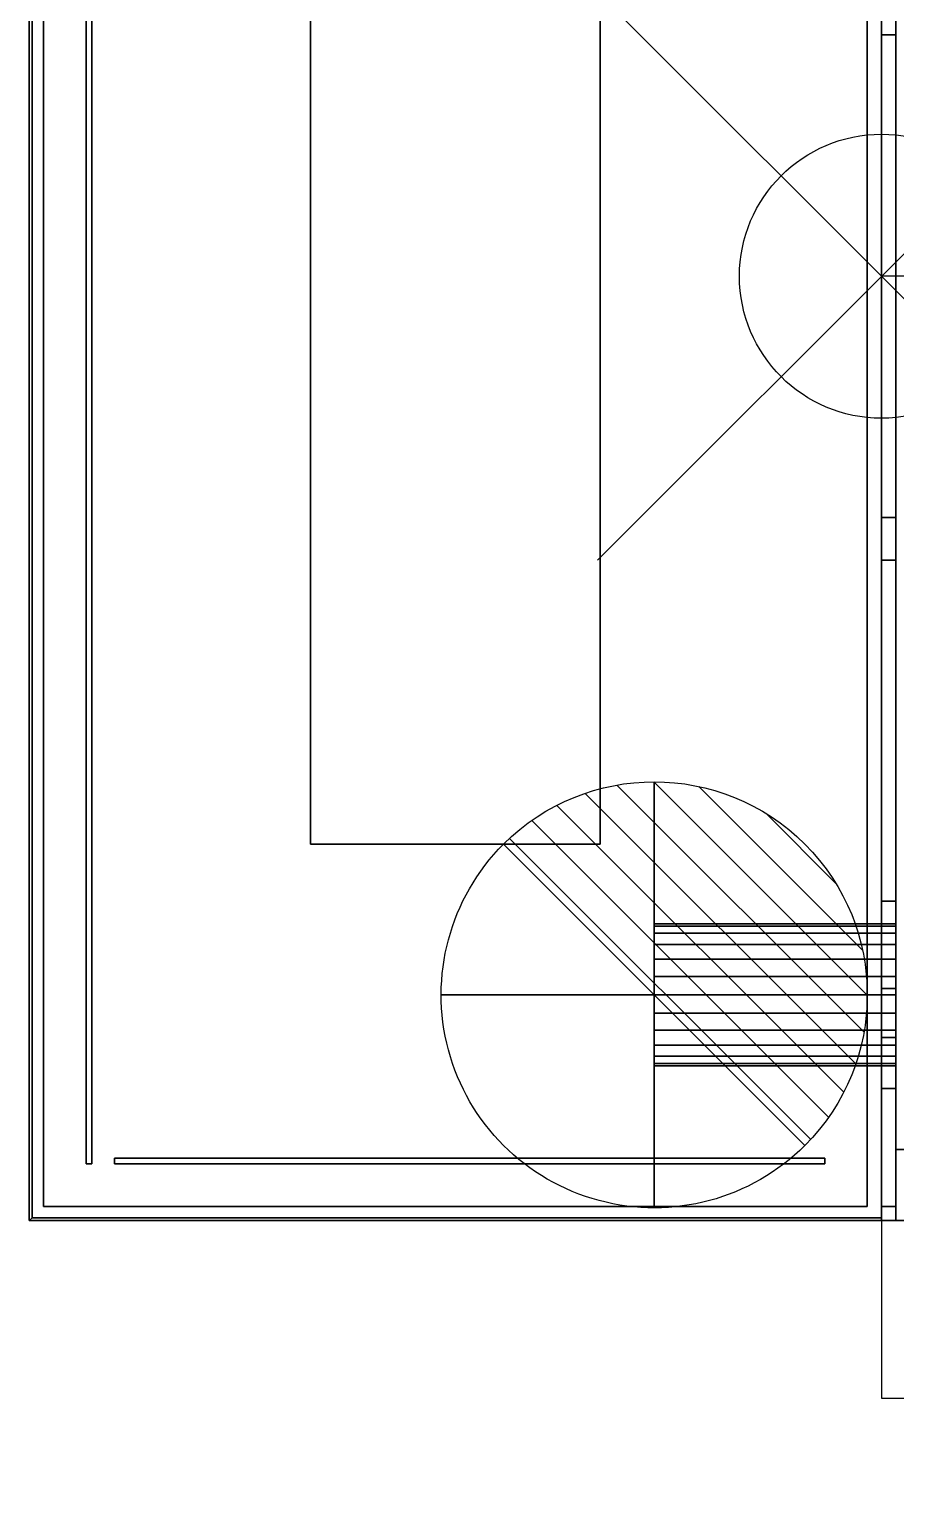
# Model space of a CAD drawing. Header units: millimetres. Extents: x 0 to 3205, y -1375 to 0.
# Drawn here: x 0 to 305, y -879 to -363 of the extents above; entities that cross this region are included whole.
import ezdxf

# ---------------------------------------------------------------- set-up
doc = ezdxf.new("R2010")
doc.units = ezdxf.units.MM
doc.header["$PDMODE"] = 35
doc.header["$PDSIZE"] = 100
for name, color, linetype in [('IQ_200_2D', 1, 'Continuous'), ('IQ_200_3D', 1, 'Continuous'), ('IQ_204_2D', 7, 'Continuous'), ('IQ_204_3D', 7, 'Continuous')]:
    doc.layers.add(name, color=color, linetype=linetype)
doc.layers.add('IQ_CON_DRAIN_INT', color=7, linetype='Continuous', lineweight=25)
doc.layers.add('IQ_CURTAIN_3D', color=7, linetype='Continuous', transparency=0.9)
doc.layers.add('IQ_INS_3D', color=3, linetype='Continuous', lineweight=25, plot=False)

# ---------------------------------------------------------------- blocks, each defined once
blk = doc.blocks.new('*X3')
at = {"color": 0}
for p, q in [((313.993, 2209.039), (321.505, 2216.552)), ((314.108, 2207.74), (322.804, 2216.436)), ((314.158, 2210.619), (319.926, 2216.386)), ((314.399, 2206.617), (323.928, 2216.145)), ((314.821, 2205.625), (324.919, 2215.723)), ((315.101, 2212.976), (317.568, 2215.443)), ((315.354, 2204.743), (325.801, 2215.191)), ((315.985, 2203.96), (326.584, 2214.559))]:
    blk.add_line(p, q, dxfattribs=at)
blk = doc.blocks.new('drain')
blk.add_line((-2.121, -2.121), (2.121, 2.121))
at = {"extrusion": (-1, 0, 0)}
blk.add_line((0, 2.121, -2.121), (0, -2.121, 2.121), dxfattribs=at)
at = {"extrusion": (0, -1, 0)}
blk.add_line((-2.121, 0, -2.121), (2.121, 0, 2.121), dxfattribs=at)
at = {"extrusion": (-1, 0, 0)}
for start, end in [(45, 225), (225, 45)]:
    blk.add_arc((0, 0), 3, start, end, dxfattribs=at)
for start, end in [(45, 225), (225, 45)]:
    blk.add_arc((0, 0), 3, start, end)
at = {"extrusion": (0, -1, 0)}
for start, end in [(45, 225), (225, 45)]:
    blk.add_arc((0, 0), 3, start, end, dxfattribs=at)
at = {"xscale": 0.4000000000000909, "yscale": 0.4000000000000909, "zscale": 0.4000000000000909}
blk.add_blockref('*X3', (-128.597, -883.621), dxfattribs=at)
at = {"extrusion": (-1, 0, 0), "xscale": 0.3999999999999773, "yscale": 0.3999999999999773, "zscale": 0.3999999999999773}
blk.add_blockref('*X3', (-128.597, -883.621), dxfattribs=at)
at = {"extrusion": (0, -1, 0), "xscale": 0.4000000000000909, "yscale": 0.4000000000000909, "zscale": 0.4000000000000909}
blk.add_blockref('*X3', (-128.597, -883.621), dxfattribs=at)

msp = doc.modelspace()

# ---------------------------------------------------------------- linework, layer by layer
at = {"layer": 'IQ_200_2D'}
msp.add_lwpolyline([(3200, -50), (300, -50), (300, -845), (1507, -845), (1507, -879), (1993, -879), (1993, -845), (3200, -845), (3200, -50)], dxfattribs=at)
msp.add_lwpolyline([(300, -117.5), (0, -117.5), (0, -782.5), (300, -782.5)], close=True, dxfattribs=at)
at = {"layer": 'IQ_200_3D'}
for points in [[(305, -50, 1785), (300, -50, 1785), (300, -782.5, 1785), (305, -782.5, 1785)], [(2635, -50, 1785), (305, -50, 1785), (305, -782.5, 1785), (2635, -782.5, 1785)], [(305, -55, 656), (300, -55, 656), (300, -777.5, 656), (305, -777.5, 656)], [(305, -777.5, 658), (300, -777.5, 658), (300, -55, 658), (305, -55, 658)], [(0, -117.5, 1785), (0, -117.5, 1493.97), (0, -782.5, 1493.97), (0, -782.5, 1785)], [(0.97, -118.47, 1493), (0.97, -781.53, 1493), (0, -782.5, 1493.97), (0, -117.5, 1493.97)], [(0, -782.5, 1365), (0, -782.5, 1492.03), (0, -117.5, 1492.03), (0, -117.5, 1365)], [(0, -117.5, 1492.03), (0, -782.5, 1492.03), (0.97, -781.53, 1493), (0.97, -118.47, 1493)], [(2635, -757.5, 1443), (305, -757.5, 1443), (305, -117.5, 1443), (2635, -117.5, 1443)], [(2635, -117.5, 708), (305, -117.5, 708), (305, -757.5, 708), (2635, -757.5, 708)], [(2635, -782.5, 150), (305, -782.5, 150), (305, -117.5, 150), (2635, -117.5, 150)], [(5, -777.5, 1493), (5, -777.5, 1365), (5, -122.5, 1365), (5, -122.5, 1493)], [(295, -122.5, 1493), (295, -122.5, 1365), (295, -777.5, 1365), (295, -777.5, 1493)], [(305, -199.2, 805.74), (300, -199.2, 805.74), (300, -700.8, 805.74), (305, -700.8, 805.74)], [(305, -700.8, 1374.84), (300, -700.8, 1374.84), (300, -199.2, 1374.84), (305, -199.2, 1374.84)], [(99, -650, 1785), (99, -650, 1493), (99, -250, 1493), (99, -250, 1785)], [(201, -250, 1785), (201, -250, 1493), (201, -650, 1493), (201, -650, 1785)], [(305, -535, 210), (300, -535, 210), (300, -365, 210), (305, -365, 210)], [(305, -670, 150), (300, -670, 150), (300, -550, 150), (305, -550, 150)], [(305, -550, 150), (300, -550, 150), (300, -550, 195), (305, -550, 195)], [(201, -650, 1785), (201, -650, 1493), (99, -650, 1493), (99, -650, 1785)], [(305, -670, 185), (300, -670, 185), (300, -670, 150), (305, -670, 150)], [(305, -718, 822.94), (300, -718, 822.94), (300, -718, 1357.64), (305, -718, 1357.64)], [(305, -736, 150), (300, -736, 150), (300, -736, 185), (305, -736, 185)], [(305, -782.5, 150), (300, -782.5, 150), (300, -736, 150), (305, -736, 150)], [(2635, -757.5, 708), (305, -757.5, 708), (305, -757.5, 1443), (2635, -757.5, 1443)], [(295, -777.5, 1493), (295, -777.5, 1365), (5, -777.5, 1365), (5, -777.5, 1493)], [(0.97, -781.53, 1493), (300, -781.53, 1493), (300, -782.5, 1493.97), (0, -782.5, 1493.97)], [(0, -782.5, 1492.03), (300, -782.5, 1492.03), (300, -781.53, 1493), (0.97, -781.53, 1493)], [(0, -782.5, 1785), (0, -782.5, 1493.97), (300, -782.5, 1493.97), (300, -782.5, 1785)], [(300, -782.5, 1365), (300, -782.5, 1492.03), (0, -782.5, 1492.03), (0, -782.5, 1365)], [(305, -782.5, 651), (300, -782.5, 651), (300, -782.5, 150), (305, -782.5, 150)], [(305, -782.5, 1785), (300, -782.5, 1785), (300, -782.5, 663), (305, -782.5, 663)], [(2635, -782.5, 1785), (305, -782.5, 1785), (305, -782.5, 150), (2635, -782.5, 150)]]:
    msp.add_3dface(points, dxfattribs=at)
for points, invisible_edges in [([(300, -50, 1785), (300, -194.75, 1374.26), (300, -199.2, 1374.84), (300, -782.5, 1785)], 5), ([(305, -117.5, 708), (305, -50, 188), (305, -117.5, 188), (305, -757.5, 708)], 5), ([(305, -117.5, 1443), (305, -757.5, 1443), (305, -782.5, 1785), (305, -50, 1785)], 10), ([(305, -199.2, 1374.84), (305, -194.75, 1374.26), (305, -50, 1785), (305, -782.5, 1785)], 10), ([(300, -55, 656), (300, -361.12, 209.49), (300, -365, 210), (300, -777.5, 656)], 5), ([(300, -199.2, 805.74), (300, -195.38, 806.17), (300, -55, 658), (300, -777.5, 658)], 10), ([(305, -365, 210), (305, -361.12, 209.49), (305, -55, 656), (305, -777.5, 656)], 10), ([(305, -55, 658), (305, -195.38, 806.17), (305, -199.2, 805.74), (305, -777.5, 658)], 5), ([(0, -782.5, 1785), (99, -650, 1785), (99, -250, 1785), (0, -117.5, 1785)], 5), ([(0, -782.5, 1365), (0, -117.5, 1365), (5, -122.5, 1365), (5, -777.5, 1365)], 10), ([(0.97, -781.53, 1493), (0.97, -118.47, 1493), (99, -250, 1493), (99, -650, 1493)], 10), ([(0.97, -781.53, 1493), (5, -777.5, 1493), (5, -122.5, 1493), (0.97, -118.47, 1493)], 5), ([(300, -782.5, 1785), (300, -117.5, 1785), (201, -250, 1785), (201, -650, 1785)], 10), ([(300, -781.53, 1493), (201, -650, 1493), (201, -250, 1493), (300, -118.47, 1493)], 5), ([(300, -782.5, 1365), (295, -777.5, 1365), (295, -122.5, 1365), (300, -117.5, 1365)], 5), ([(300, -781.53, 1493), (300, -118.47, 1493), (295, -122.5, 1493), (295, -777.5, 1493)], 10), ([(300, -117.5, 1493.97), (300, -117.5, 1785), (300, -782.5, 1785), (300, -118.47, 1493)], 4), ([(300, -117.5, 1492.03), (300, -118.47, 1493), (300, -781.53, 1493), (300, -117.5, 1365)], 4), ([(300, -117.5, 1365), (300, -781.53, 1493), (300, -782.5, 1492.03), (300, -782.5, 1365)], 1), ([(300, -118.47, 1493), (300, -782.5, 1785), (300, -782.5, 1493.97), (300, -781.53, 1493)], 1), ([(305, -782.5, 150), (305, -757.5, 708), (305, -117.5, 188), (305, -117.5, 150)], 3), ([(300, -777.5, 658), (300, -700.8, 805.74), (300, -199.2, 805.74)], 13), ([(300, -700.8, 1374.84), (300, -705.25, 1374.26), (300, -782.5, 1785), (300, -199.2, 1374.84)], 6), ([(305, -782.5, 1785), (305, -705.25, 1374.26), (305, -700.8, 1374.84), (305, -199.2, 1374.84)], 9), ([(305, -700.8, 805.74), (305, -705.25, 806.33), (305, -777.5, 658), (305, -199.2, 805.74)], 6), ([(305, -361.12, 209.49), (305, -365, 210), (300, -365, 210), (300, -361.12, 209.49)], 8), ([(300, -535, 210), (300, -777.5, 656), (300, -365, 210)], 3), ([(305, -777.5, 656), (305, -535, 210), (305, -365, 210)], 13), ([(305, -535, 210), (305, -538.88, 209.49), (300, -538.88, 209.49), (300, -535, 210)], 2), ([(300, -535, 210), (300, -538.88, 209.49), (300, -777.5, 656)], 14), ([(305, -538.88, 209.49), (305, -535, 210), (305, -777.5, 656), (305, -782.5, 651)], 14), ([(305, -538.88, 209.49), (305, -542.5, 207.99), (300, -542.5, 207.99), (300, -538.88, 209.49)], 10), ([(300, -686.5, 213.58), (300, -538.88, 209.49), (300, -542.5, 207.99), (300, -679.67, 208.33)], 5), ([(300, -782.5, 651), (300, -778.79, 655.83), (300, -777.5, 656), (300, -538.88, 209.49)], 13), ([(300, -694.46, 216.88), (300, -703, 218), (300, -782.5, 651), (300, -538.88, 209.49)], 14), ([(300, -538.88, 209.49), (300, -686.5, 213.58), (300, -694.46, 216.88)], 13), ([(305, -686.5, 213.58), (305, -542.5, 207.99), (305, -538.88, 209.49), (305, -694.46, 216.88)], 5), ([(305, -782.5, 651), (305, -703, 218), (305, -694.46, 216.88), (305, -538.88, 209.49)], 13), ([(300, -545.61, 205.61), (300, -542.5, 207.99), (305, -542.5, 207.99), (305, -545.61, 205.61)], 10), ([(300, -679.67, 208.33), (300, -542.5, 207.99), (300, -545.61, 205.61)], 13), ([(300, -547.99, 202.5), (300, -545.61, 205.61), (305, -545.61, 205.61), (305, -547.99, 202.5)], 10), ([(300, -545.61, 205.61), (300, -547.99, 202.5), (300, -674.42, 201.5), (300, -679.67, 208.33)], 10), ([(305, -679.67, 208.33), (305, -545.61, 205.61), (305, -542.5, 207.99), (305, -686.5, 213.58)], 5), ([(305, -545.61, 205.61), (305, -679.67, 208.33), (305, -674.42, 201.5), (305, -547.99, 202.5)], 5), ([(305, -547.99, 202.5), (305, -549.49, 198.88), (300, -549.49, 198.88), (300, -547.99, 202.5)], 10), ([(300, -549.49, 198.88), (300, -671.13, 193.54), (300, -674.42, 201.5), (300, -547.99, 202.5)], 5), ([(305, -549.49, 198.88), (305, -550, 195), (300, -550, 195), (300, -549.49, 198.88)], 8), ([(300, -671.13, 193.54), (300, -549.49, 198.88), (300, -550, 195), (300, -670, 185)], 5), ([(300, -550, 150), (300, -670, 150), (300, -670, 185), (300, -550, 195)], 4), ([(305, -674.42, 201.5), (305, -671.13, 193.54), (305, -549.49, 198.88), (305, -547.99, 202.5)], 10), ([(305, -550, 195), (305, -549.49, 198.88), (305, -671.13, 193.54), (305, -670, 185)], 10), ([(305, -670, 185), (305, -670, 150), (305, -550, 150), (305, -550, 195)], 8), ([(201, -650, 1785), (99, -650, 1785), (0, -782.5, 1785), (300, -782.5, 1785)], 10), ([(0.97, -781.53, 1493), (99, -650, 1493), (201, -650, 1493), (300, -781.53, 1493)], 5), ([(305, -670, 185), (305, -671.13, 193.54), (300, -671.13, 193.54), (300, -670, 185)], 2), ([(305, -671.13, 193.54), (305, -674.42, 201.5), (300, -674.42, 201.5), (300, -671.13, 193.54)], 10), ([(305, -674.42, 201.5), (305, -679.67, 208.33), (300, -679.67, 208.33), (300, -674.42, 201.5)], 10), ([(305, -679.67, 208.33), (305, -686.5, 213.58), (300, -686.5, 213.58), (300, -679.67, 208.33)], 10), ([(305, -686.5, 213.58), (305, -694.46, 216.88), (300, -694.46, 216.88), (300, -686.5, 213.58)], 10), ([(300, -703, 218), (300, -694.46, 216.88), (305, -694.46, 216.88), (305, -703, 218)], 10), ([(305, -700.8, 1374.84), (305, -705.25, 1374.26), (300, -705.25, 1374.26), (300, -700.8, 1374.84)], 2), ([(305, -705.25, 806.33), (305, -700.8, 805.74), (300, -700.8, 805.74), (300, -705.25, 806.33)], 8), ([(300, -777.5, 658), (300, -782.5, 663), (300, -705.25, 806.33), (300, -700.8, 805.74)], 11), ([(300, -711.54, 216.88), (300, -703, 218), (305, -703, 218), (305, -711.54, 216.88)], 10), ([(300, -711.54, 216.88), (300, -782.5, 651), (300, -703, 218)], 3), ([(305, -705.25, 1374.26), (305, -709.4, 1372.54), (300, -709.4, 1372.54), (300, -705.25, 1374.26)], 10), ([(305, -709.4, 808.05), (305, -705.25, 806.33), (300, -705.25, 806.33), (300, -709.4, 808.05)], 10), ([(300, -709.4, 808.05), (300, -705.25, 806.33), (300, -782.5, 663)], 14), ([(300, -705.25, 1374.26), (300, -709.4, 1372.54), (300, -782.5, 1785)], 14), ([(305, -703, 218), (305, -782.5, 651), (305, -711.54, 216.88)], 3), ([(305, -709.4, 1372.54), (305, -705.25, 1374.26), (305, -782.5, 1785)], 14), ([(305, -705.25, 806.33), (305, -709.4, 808.05), (305, -782.5, 663), (305, -777.5, 658)], 14), ([(300, -712.96, 1369.8), (300, -709.4, 1372.54), (305, -709.4, 1372.54), (305, -712.96, 1369.8)], 10), ([(300, -709.4, 808.05), (300, -712.96, 810.78), (305, -712.96, 810.78), (305, -709.4, 808.05)], 10), ([(300, -709.4, 808.05), (300, -782.5, 663), (300, -712.96, 810.78)], 3), ([(300, -712.96, 1369.8), (300, -782.5, 1785), (300, -709.4, 1372.54)], 3), ([(305, -711.54, 216.88), (305, -719.5, 213.58), (300, -719.5, 213.58), (300, -711.54, 216.88)], 10), ([(300, -782.5, 651), (300, -711.54, 216.88), (300, -719.5, 213.58)], 13), ([(305, -782.5, 1785), (305, -712.96, 1369.8), (305, -709.4, 1372.54)], 13), ([(305, -712.96, 810.78), (305, -782.5, 663), (305, -709.4, 808.05)], 3), ([(305, -719.5, 213.58), (305, -711.54, 216.88), (305, -782.5, 651)], 14), ([(300, -715.69, 1366.24), (300, -712.96, 1369.8), (305, -712.96, 1369.8), (305, -715.69, 1366.24)], 10), ([(300, -712.96, 810.78), (300, -715.69, 814.34), (305, -715.69, 814.34), (305, -712.96, 810.78)], 10), ([(300, -712.96, 810.78), (300, -782.5, 663), (300, -715.69, 814.34)], 3), ([(300, -715.69, 1366.24), (300, -782.5, 1785), (300, -712.96, 1369.8)], 3), ([(305, -715.69, 1366.24), (305, -717.41, 1362.09), (300, -717.41, 1362.09), (300, -715.69, 1366.24)], 10), ([(305, -717.41, 818.49), (305, -715.69, 814.34), (300, -715.69, 814.34), (300, -717.41, 818.49)], 10), ([(300, -717.41, 818.49), (300, -715.69, 814.34), (300, -782.5, 663)], 14), ([(300, -782.5, 1785), (300, -715.69, 1366.24), (300, -717.41, 1362.09)], 13), ([(305, -712.96, 1369.8), (305, -782.5, 1785), (305, -715.69, 1366.24)], 3), ([(305, -782.5, 663), (305, -712.96, 810.78), (305, -715.69, 814.34)], 13), ([(305, -715.69, 814.34), (305, -717.41, 818.49), (305, -782.5, 663)], 14), ([(305, -717.41, 1362.09), (305, -715.69, 1366.24), (305, -782.5, 1785)], 14), ([(305, -717.41, 1362.09), (305, -718, 1357.64), (300, -718, 1357.64), (300, -717.41, 1362.09)], 8), ([(305, -718, 822.94), (305, -717.41, 818.49), (300, -717.41, 818.49), (300, -718, 822.94)], 2), ([(300, -718, 1357.64), (300, -782.5, 1785), (300, -717.41, 1362.09)], 3), ([(300, -718, 822.94), (300, -717.41, 818.49), (300, -782.5, 663), (300, -782.5, 1785)], 10), ([(300, -718, 1357.64), (300, -718, 822.94), (300, -782.5, 1785)], 14), ([(305, -719.5, 213.58), (305, -726.34, 208.33), (300, -726.34, 208.33), (300, -719.5, 213.58)], 10), ([(300, -782.5, 651), (300, -719.5, 213.58), (300, -726.34, 208.33)], 13), ([(305, -718, 1357.64), (305, -717.41, 1362.09), (305, -782.5, 1785), (305, -718, 822.94)], 6), ([(305, -782.5, 663), (305, -717.41, 818.49), (305, -718, 822.94), (305, -782.5, 1785)], 5), ([(305, -726.34, 208.33), (305, -719.5, 213.58), (305, -782.5, 651)], 14), ([(305, -726.34, 208.33), (305, -731.58, 201.5), (300, -731.58, 201.5), (300, -726.34, 208.33)], 10), ([(300, -731.58, 201.5), (300, -782.5, 651), (300, -726.34, 208.33)], 3), ([(305, -726.34, 208.33), (305, -782.5, 651), (305, -731.58, 201.5)], 3), ([(305, -731.58, 201.5), (305, -734.88, 193.54), (300, -734.88, 193.54), (300, -731.58, 201.5)], 10), ([(300, -782.5, 150), (300, -782.5, 651), (300, -731.58, 201.5), (300, -734.88, 193.54)], 10), ([(305, -782.5, 150), (305, -734.88, 193.54), (305, -731.58, 201.5), (305, -782.5, 651)], 5), ([(305, -734.88, 193.54), (305, -736, 185), (300, -736, 185), (300, -734.88, 193.54)], 8), ([(300, -734.88, 193.54), (300, -736, 185), (300, -782.5, 150)], 14), ([(300, -736, 150), (300, -782.5, 150), (300, -736, 185)], 2), ([(305, -782.5, 150), (305, -736, 185), (305, -734.88, 193.54)], 13), ([(305, -782.5, 150), (305, -736, 150), (305, -736, 185)], 12), ([(305, -757.5, 708), (305, -782.5, 150), (305, -782.5, 1785), (305, -757.5, 1443)], 5), ([(0, -782.5, 1365), (5, -777.5, 1365), (295, -777.5, 1365), (300, -782.5, 1365)], 5), ([(300, -781.53, 1493), (295, -777.5, 1493), (5, -777.5, 1493), (0.97, -781.53, 1493)], 5), ([(300, -777.5, 656), (300, -778.79, 655.83), (305, -778.79, 655.83), (305, -777.5, 656)], 2), ([(305, -777.5, 658), (305, -778.79, 658.17), (300, -778.79, 658.17), (300, -777.5, 658)], 2), ([(300, -782.33, 661.71), (300, -777.5, 658), (300, -778.79, 658.17), (300, -781.83, 660.5)], 5), ([(300, -782.5, 663), (300, -777.5, 658), (300, -782.33, 661.71)], 3), ([(300, -778.79, 655.83), (300, -780, 655.33), (305, -780, 655.33), (305, -778.79, 655.83)], 10), ([(300, -782.5, 651), (300, -782.33, 652.29), (300, -780, 655.33), (300, -778.79, 655.83)], 10), ([(300, -780, 658.67), (300, -778.79, 658.17), (305, -778.79, 658.17), (305, -780, 658.67)], 10), ([(300, -780, 658.67), (300, -781.04, 659.46), (300, -781.83, 660.5), (300, -778.79, 658.17)], 4), ([(305, -782.5, 651), (305, -777.5, 656), (305, -778.79, 655.83), (305, -780, 655.33)], 9), ([(305, -782.33, 661.71), (305, -781.83, 660.5), (305, -778.79, 658.17), (305, -777.5, 658)], 10), ([(305, -782.33, 661.71), (305, -777.5, 658), (305, -782.5, 663)], 3), ([(305, -781.83, 660.5), (305, -781.04, 659.46), (305, -780, 658.67), (305, -778.79, 658.17)], 8), ([(305, -781.04, 654.54), (305, -780, 655.33), (300, -780, 655.33), (300, -781.04, 654.54)], 10), ([(300, -782.33, 652.29), (300, -781.83, 653.5), (300, -781.04, 654.54), (300, -780, 655.33)], 8), ([(300, -781.04, 659.46), (300, -780, 658.67), (305, -780, 658.67), (305, -781.04, 659.46)], 10), ([(300, -781.04, 654.54), (300, -781.83, 653.5), (305, -781.83, 653.5), (305, -781.04, 654.54)], 10), ([(305, -781.04, 659.46), (305, -781.83, 660.5), (300, -781.83, 660.5), (300, -781.04, 659.46)], 10), ([(300, -781.83, 653.5), (300, -782.33, 652.29), (305, -782.33, 652.29), (305, -781.83, 653.5)], 10), ([(300, -782.33, 661.71), (300, -781.83, 660.5), (305, -781.83, 660.5), (305, -782.33, 661.71)], 10), ([(305, -782.5, 651), (305, -782.33, 652.29), (300, -782.33, 652.29), (300, -782.5, 651)], 2), ([(300, -782.5, 663), (300, -782.33, 661.71), (305, -782.33, 661.71), (305, -782.5, 663)], 2), ([(305, -782.33, 652.29), (305, -782.5, 651), (305, -780, 655.33), (305, -781.04, 654.54)], 10), ([(305, -781.04, 654.54), (305, -781.83, 653.5), (305, -782.33, 652.29)], 12)]:
    msp.add_3dface(points, dxfattribs=dict(at, invisible_edges=invisible_edges))
at = {"layer": 'IQ_204_2D'}
for p, q in [((350, -450), (300, -450)), ((3200, -782.5), (300, -782.5))]:
    msp.add_line(p, q, dxfattribs=at)
msp.add_lwpolyline([(99, -250), (201, -250), (201, -650), (99, -650), (99, -250)], dxfattribs=at)
at = {"layer": 'IQ_CURTAIN_3D'}
for p, q in [((20, -418.75, 1100), (20, -418.75, 1492.03)), ((20, -481.25, 1100), (20, -481.25, 1492.03)), ((20, -543.75, 1100), (20, -543.75, 1492.03)), ((20, -606.25, 1100), (20, -606.25, 1492.03)), ((20, -668.75, 1100), (20, -668.75, 1492.03)), ((20, -731.25, 1100), (20, -731.25, 1492.03)), ((92.5, -762.5, 920), (92.5, -762.5, 1493)), ((155, -762.5, 920), (155, -762.5, 1493)), ((217.5, -762.5, 920), (217.5, -762.5, 1493))]:
    msp.add_line(p, q, dxfattribs=at)
for points in [[(22, -137.5, 1100), (22, -762.5, 1100), (20, -762.5, 1100), (20, -137.5, 1100)], [(22, -137.5, 1493), (20, -137.5, 1493), (20, -762.5, 1493), (22, -762.5, 1493)], [(20, -137.5, 1493), (20, -137.5, 1100), (20, -762.5, 1100), (20, -762.5, 1493)], [(22, -762.5, 1493), (22, -762.5, 1100), (22, -137.5, 1100), (22, -137.5, 1493)], [(20, -762.5, 1493), (20, -762.5, 1100), (22, -762.5, 1100), (22, -762.5, 1493)], [(280, -762.5, 920), (30, -762.5, 920), (30, -760.5, 920), (280, -760.5, 920)], [(280, -760.5, 1493), (30, -760.5, 1493), (30, -762.5, 1493), (280, -762.5, 1493)], [(30, -760.5, 1493), (30, -760.5, 920), (30, -762.5, 920), (30, -762.5, 1493)], [(280, -760.5, 1493), (280, -760.5, 920), (30, -760.5, 920), (30, -760.5, 1493)], [(30, -762.5, 1493), (30, -762.5, 920), (280, -762.5, 920), (280, -762.5, 1493)], [(280, -762.5, 1493), (280, -762.5, 920), (280, -760.5, 920), (280, -760.5, 1493)]]:
    msp.add_3dface(points, dxfattribs=at)
at = {"layer": 'IQ_INS_3D'}
msp.add_point((300, -450), dxfattribs=at)

# ---------------------------------------------------------------- block references
at = {"layer": 'IQ_CON_DRAIN_INT', "xscale": -25, "yscale": 25, "zscale": 25}
msp.add_blockref('drain', (220, -703), dxfattribs=at)

# ---------------------------------------------------------------- meshes
at = {"layer": 'IQ_204_3D'}
mesh = msp.add_polyface(dxfattribs=at)
corners = [(220, -728, 185), (220, -727.15, 191.47), (220, -724.65, 197.5), (220, -720.68, 202.68), (220, -715.5, 206.65), (220, -709.47, 209.15), (220, -703, 210), (220, -696.53, 209.15), (220, -690.5, 206.65), (220, -685.32, 202.68), (220, -681.35, 197.5), (220, -678.85, 191.47), (220, -678, 185), (220, -678.85, 178.53), (220, -681.35, 172.5), (220, -685.32, 167.32), (220, -690.5, 163.35), (220, -696.53, 160.85), (220, -703, 160), (220, -709.47, 160.85), (220, -715.5, 163.35), (220, -720.68, 167.32), (220, -724.65, 172.5), (220, -727.15, 178.53)]
mesh.append_faces([[corners[k] for k in face] for face in [(4, 2, 3), (1, 22, 23, 0), (20, 18, 19)]], dxfattribs={"vtx0": -1})
mesh.append_faces([[corners[k] for k in face] for face in [(18, 5, 6)]], dxfattribs={"vtx0": -1, "vtx2": -1})
mesh.append_faces([[corners[k] for k in face] for face in [(7, 10, 11, 13), (2, 4, 5, 18)]], dxfattribs={"vtx0": -1, "vtx2": -1, "vtx3": -1})
mesh.append_faces([[corners[k] for k in face] for face in [(6, 7, 13, 18), (1, 2, 18, 22)]], dxfattribs={"vtx1": -1, "vtx2": -1, "vtx3": -1})
mesh.append_faces([[corners[k] for k in face] for face in [(11, 12, 13)]], dxfattribs={"vtx2": -1})
mesh.append_faces([[corners[k] for k in face] for face in [(16, 17, 18, 13), (20, 21, 22, 18)]], dxfattribs={"vtx2": -1, "vtx3": -1})
mesh.append_faces([[corners[k] for k in face] for face in [(7, 8, 9, 10), (13, 14, 15, 16)]], dxfattribs={"vtx3": -1})
mesh = msp.add_polyface(dxfattribs=at)
corners = [(220, -728, 185), (220, -727.15, 178.53), (220, -724.65, 172.5), (220, -720.68, 167.32), (220, -715.5, 163.35), (220, -709.47, 160.85), (220, -703, 160), (220, -696.53, 160.85), (220, -690.5, 163.35), (220, -685.32, 167.32), (220, -681.35, 172.5), (220, -678.85, 178.53), (220, -678, 185), (305, -678, 185), (305, -678.85, 178.53), (305, -681.35, 172.5), (305, -685.32, 167.32), (305, -690.5, 163.35), (305, -696.53, 160.85), (305, -703, 160), (305, -709.47, 160.85), (305, -715.5, 163.35), (305, -720.68, 167.32), (305, -724.65, 172.5), (305, -727.15, 178.53), (305, -728, 185)]
mesh.append_faces([[corners[k] for k in face] for face in [(1, 24, 25, 0)]], dxfattribs={"vtx0": -1})
mesh.append_faces([[corners[k] for k in face] for face in [(8, 17, 18, 7), (9, 16, 17, 8), (7, 18, 19, 6), (5, 20, 21, 4), (4, 21, 22, 3), (2, 23, 24, 1), (3, 22, 23, 2), (20, 5, 6, 19)]], dxfattribs={"vtx0": -1, "vtx2": -1})
mesh.append_faces([[corners[k] for k in face] for face in [(13, 14, 11, 12)]], dxfattribs={"vtx1": -1})
mesh.append_faces([[corners[k] for k in face] for face in [(10, 11, 14, 15), (9, 10, 15, 16)]], dxfattribs={"vtx1": -1, "vtx3": -1})
mesh = msp.add_polyface(dxfattribs=at)
corners = [(220, -678, 185), (220, -678.85, 191.47), (220, -681.35, 197.5), (220, -685.32, 202.68), (220, -690.5, 206.65), (220, -696.53, 209.15), (220, -703, 210), (220, -709.47, 209.15), (220, -715.5, 206.65), (220, -720.68, 202.68), (220, -724.65, 197.5), (220, -727.15, 191.47), (220, -728, 185), (305, -728, 185), (305, -727.15, 191.47), (305, -724.65, 197.5), (305, -720.68, 202.68), (305, -715.5, 206.65), (305, -709.47, 209.15), (305, -703, 210), (305, -696.53, 209.15), (305, -690.5, 206.65), (305, -685.32, 202.68), (305, -681.35, 197.5), (305, -678.85, 191.47), (305, -678, 185)]
mesh.append_faces([[corners[k] for k in face] for face in [(1, 24, 25, 0)]], dxfattribs={"vtx0": -1})
mesh.append_faces([[corners[k] for k in face] for face in [(11, 14, 15, 10), (10, 15, 16, 9), (8, 17, 18, 7), (9, 16, 17, 8), (7, 18, 19, 6), (5, 20, 21, 4), (4, 21, 22, 3), (2, 23, 24, 1), (3, 22, 23, 2), (20, 5, 6, 19)]], dxfattribs={"vtx0": -1, "vtx2": -1})
mesh.append_faces([[corners[k] for k in face] for face in [(12, 13, 14, 11)]], dxfattribs={"vtx2": -1})
mesh = msp.add_polyface(dxfattribs=at)
corners = [(305, -728, 185), (305, -727.15, 178.53), (305, -724.65, 172.5), (305, -720.68, 167.32), (305, -715.5, 163.35), (305, -709.47, 160.85), (305, -703, 160), (305, -696.53, 160.85), (305, -690.5, 163.35), (305, -685.32, 167.32), (305, -681.35, 172.5), (305, -678.85, 178.53), (305, -678, 185), (305, -678.85, 191.47), (305, -681.35, 197.5), (305, -685.32, 202.68), (305, -690.5, 206.65), (305, -696.53, 209.15), (305, -703, 210), (305, -709.47, 209.15), (305, -715.5, 206.65), (305, -720.68, 202.68), (305, -724.65, 197.5), (305, -727.15, 191.47)]
mesh.append_faces([[corners[k] for k in face] for face in [(1, 23, 0), (15, 13, 14), (13, 11, 12)]], dxfattribs={"vtx0": -1})
mesh.append_faces([[corners[k] for k in face] for face in [(2, 6, 23, 1)]], dxfattribs={"vtx0": -1, "vtx1": -1, "vtx2": -1})
mesh.append_faces([[corners[k] for k in face] for face in [(6, 11, 18, 19), (11, 13, 17, 18)]], dxfattribs={"vtx0": -1, "vtx1": -1, "vtx3": -1})
mesh.append_faces([[corners[k] for k in face] for face in [(22, 23, 6, 19)]], dxfattribs={"vtx1": -1, "vtx2": -1, "vtx3": -1})
mesh.append_faces([[corners[k] for k in face] for face in [(9, 10, 11, 8), (4, 5, 6), (20, 21, 22, 19)]], dxfattribs={"vtx2": -1})
mesh.append_faces([[corners[k] for k in face] for face in [(6, 7, 8, 11), (2, 3, 4, 6), (15, 16, 17, 13)]], dxfattribs={"vtx2": -1, "vtx3": -1})

doc.saveas('drawing.dxf')
